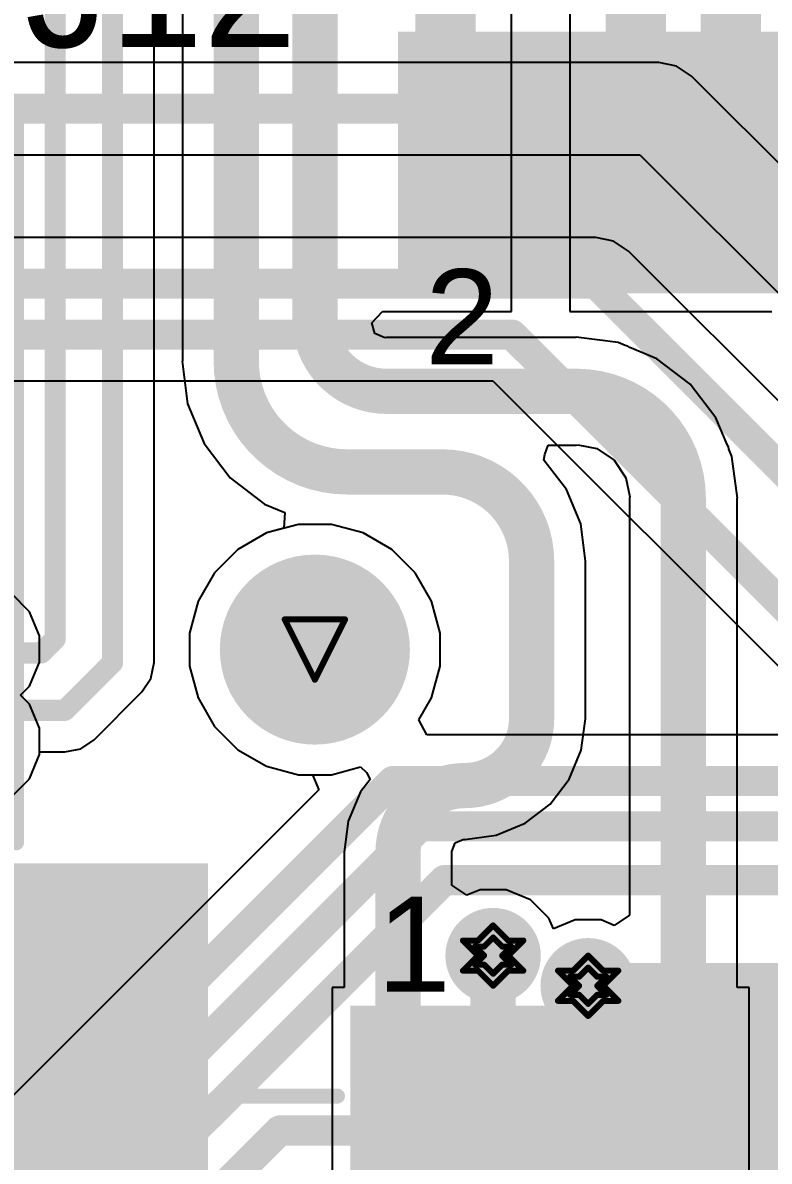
# Model space of a CAD drawing. Header units: inches. Extents: x -18 to 237, y -41 to 211.
# Drawn here: x 44.58 to 50.86, y 53.77 to 63.36 of the extents above; entities that cross this region are included whole.
import ezdxf

# ---------------------------------------------------------------- set-up
doc = ezdxf.new("R2010")
doc.units = ezdxf.units.IN
for name, color, linetype in [('Bottom Layer', 5, 'Continuous'), ('Bottom Solder', 6, 'Continuous'), ('Drill Drawing', 1, 'Continuous'), ('Pad Holes', 156, 'Continuous'), ('Top Layer', 1, 'Continuous'), ('Top Overlay', 2, 'Continuous'), ('Top Paste', 8, 'Continuous'), ('Top Solder', 216, 'Continuous'), ('Via Holes', 16, 'Continuous')]:
    doc.layers.add(name, color=color, linetype=linetype)
doc.styles.add('Arial', font='', dxfattribs={"height": 0.2})
doc.styles.get('Arial').set_extended_font_data('Arial')

# ---------------------------------------------------------------- blocks, each defined once
blk = doc.blocks.new('91304_99_052R2_105')
at = {"layer": 'Bottom Solder'}
blk.add_hatch(color=6, dxfattribs=at).paths.add_polyline_path([(-12.3984, -0.1016), (-12.6016, -0.1016), (-12.6016, 0.1016), (-12.3984, 0.1016)])
at = {"layer": 'Pad Holes'}
h = blk.add_hatch(color=7, dxfattribs=at)
edge = h.paths.add_edge_path()
edge.add_arc((-12.5, 0), 0.8, 0, 360)
at = {"layer": 'Top Layer'}
for points in [[(-11.1, 3.1), (-11.7, 3.1), (-11.7, 5.1), (-11.1, 5.1)], [(-10.3, 3.1), (-10.9, 3.1), (-10.9, 5.1), (-10.3, 5.1)], [(-9.5, 3.1), (-10.1, 3.1), (-10.1, 5.1), (-9.5, 5.1)], [(-8.7, 3.1), (-9.3, 3.1), (-9.3, 5.1), (-8.7, 5.1)], [(-13.5, -5.1), (-15.8, -5.1), (-15.8, -1.9), (-13.5, -1.9)], [(-11.5, -5.1), (-12.1, -5.1), (-12.1, -3.1), (-11.5, -3.1)], [(-10.7, -5.1), (-11.3, -5.1), (-11.3, -3.1), (-10.7, -3.1)], [(-9.9, -5.1), (-10.5, -5.1), (-10.5, -3.1), (-9.9, -3.1)], [(-9.1, -5.1), (-9.7, -5.1), (-9.7, -3.1), (-9.1, -3.1)], [(-8.3, -5.1), (-8.9, -5.1), (-8.9, -3.1), (-8.3, -3.1)]]:
    blk.add_hatch(color=1, dxfattribs=at).paths.add_polyline_path(points)
at = {"layer": 'Top Paste'}
for points in [[(-11.1, 3.1), (-11.7, 3.1), (-11.7, 5.1), (-11.1, 5.1)], [(-10.3, 3.1), (-10.9, 3.1), (-10.9, 5.1), (-10.3, 5.1)], [(-9.5, 3.1), (-10.1, 3.1), (-10.1, 5.1), (-9.5, 5.1)], [(-8.7, 3.1), (-9.3, 3.1), (-9.3, 5.1), (-8.7, 5.1)], [(-13.5, -5.1), (-15.8, -5.1), (-15.8, -1.9), (-13.5, -1.9)], [(-11.5, -5.1), (-12.1, -5.1), (-12.1, -3.1), (-11.5, -3.1)], [(-10.7, -5.1), (-11.3, -5.1), (-11.3, -3.1), (-10.7, -3.1)], [(-9.9, -5.1), (-10.5, -5.1), (-10.5, -3.1), (-9.9, -3.1)], [(-9.1, -5.1), (-9.7, -5.1), (-9.7, -3.1), (-9.1, -3.1)], [(-8.3, -5.1), (-8.9, -5.1), (-8.9, -3.1), (-8.3, -3.1)]]:
    blk.add_hatch(color=8, dxfattribs=at).paths.add_polyline_path(points)
at = {"layer": 'Top Solder'}
for points in [[(-10.9984, 2.9984), (-11.8016, 2.9984), (-11.8016, 5.2016), (-10.9984, 5.2016)], [(-10.1984, 2.9984), (-11.0016, 2.9984), (-11.0016, 5.2016), (-10.1984, 5.2016)], [(-9.3984, 2.9984), (-10.2016, 2.9984), (-10.2016, 5.2016), (-9.3984, 5.2016)], [(-8.5984, 2.9984), (-9.4016, 2.9984), (-9.4016, 5.2016), (-8.5984, 5.2016)], [(-12.3984, -0.1016), (-12.6016, -0.1016), (-12.6016, 0.1016), (-12.3984, 0.1016)], [(-13.3984, -5.2016), (-15.9016, -5.2016), (-15.9016, -1.7984), (-13.3984, -1.7984)], [(-11.3984, -5.2016), (-12.2016, -5.2016), (-12.2016, -2.9984), (-11.3984, -2.9984)], [(-10.5984, -5.2016), (-11.4016, -5.2016), (-11.4016, -2.9984), (-10.5984, -2.9984)], [(-9.7984, -5.2016), (-10.6016, -5.2016), (-10.6016, -2.9984), (-9.7984, -2.9984)], [(-8.9984, -5.2016), (-9.8016, -5.2016), (-9.8016, -2.9984), (-8.9984, -2.9984)], [(-8.1984, -5.2016), (-9.0016, -5.2016), (-9.0016, -2.9984), (-8.1984, -2.9984)]]:
    blk.add_hatch(color=216, dxfattribs=at).paths.add_polyline_path(points)
at = {"layer": 'Top Overlay', "const_width": 0.127}
for points in [[(-15.0114, -1.6256), (-15.0114, 4.5974)], [(-15.0114, 4.5974), (-12.319, 4.5974)], [(-13.2588, -3.7592), (-12.3104, -3.7592)]]:
    blk.add_lwpolyline(points, dxfattribs=at)
at = {"layer": 'Top Overlay', "const_width": 0.0635}
for points in [[(-15.0432, 4.5974, 1), (-14.9796, 4.5974, 1)], [(-15.0432, 4.5974, 1), (-14.9796, 4.5974, 1)], [(-12.3507, 4.5974, 1), (-12.2873, 4.5974, 1)], [(-15.0432, -1.6256, 1), (-14.9796, -1.6256, 1)], [(-13.2905, -3.7592, 1), (-13.2271, -3.7592, 1)], [(-12.3421, -3.7592, 1), (-12.2786, -3.7592, 1)]]:
    blk.add_lwpolyline(points, format="xyb", close=True, dxfattribs=at)
at = {"layer": 'Top Overlay', "style": 'Arial'}
for s, p in [('2', (-11.5721, 2.4024)), ('1', (-11.9778, -2.8808))]:
    blk.add_text(s, height=0.8, rotation=360, dxfattribs=at).set_placement(p)

msp = doc.modelspace()

# ---------------------------------------------------------------- hatches: boundary and pattern name
at = {"layer": 'Bottom Layer'}
h = msp.add_hatch(color=5, dxfattribs=at)
edge = h.paths.add_edge_path()
edge.add_arc((48.5412, 55.502), 0.3, 0, 360)
h = msp.add_hatch(color=5, dxfattribs=at)
edge = h.paths.add_edge_path()
edge.add_arc((49.3412, 55.248), 0.3, 0, 360)
at = {"layer": 'Bottom Solder'}
h = msp.add_hatch(color=6, dxfattribs=at)
edge = h.paths.add_edge_path()
edge.add_arc((48.5412, 55.502), 0.4016, 0, 360)
h = msp.add_hatch(color=6, dxfattribs=at)
edge = h.paths.add_edge_path()
edge.add_arc((49.3412, 55.248), 0.4016, 0, 360)
at = {"layer": 'Top Layer'}
h = msp.add_hatch(color=1, dxfattribs=at)
edge = h.paths.add_edge_path()
edge.add_arc((48.5412, 55.502), 0.3, 0, 360)
h = msp.add_hatch(color=1, dxfattribs=at)
edge = h.paths.add_edge_path()
edge.add_arc((49.3412, 55.248), 0.3, 0, 360)
at = {"layer": 'Top Solder'}
h = msp.add_hatch(color=216, dxfattribs=at)
edge = h.paths.add_edge_path()
edge.add_arc((48.5412, 55.502), 0.4016, 0, 360)
h = msp.add_hatch(color=216, dxfattribs=at)
edge = h.paths.add_edge_path()
edge.add_arc((49.3412, 55.248), 0.4016, 0, 360)
at = {"layer": 'Via Holes'}
h = msp.add_hatch(color=7, dxfattribs=at)
edge = h.paths.add_edge_path()
edge.add_arc((48.5412, 55.502), 0.15, 0, 360)
h = msp.add_hatch(color=7, dxfattribs=at)
edge = h.paths.add_edge_path()
edge.add_arc((49.3412, 55.248), 0.15, 0, 360)

# ---------------------------------------------------------------- linework, layer by layer
at = {"layer": 'Bottom Layer'}
for p, q in [((49.9368, 63.0218), (37.6822, 63.0218)), ((50.0855, 62.9922), (49.9368, 63.0218)), ((50.2115, 62.908), (50.0855, 62.9922)), ((52.5366, 60.5829), (50.2115, 62.908)), ((37.6822, 62.2448), (49.7759, 62.2448)), ((49.7759, 62.2448), (51.9872, 60.0336)), ((49.4058, 61.548), (26.7725, 61.548)), ((49.5544, 61.5185), (49.4058, 61.548)), ((49.6804, 61.4343), (49.5544, 61.5185)), ((51.7366, 59.3781), (49.6804, 61.4343)), ((42.5344, 60.3423), (48.5384, 60.3423)), ((48.5384, 60.3423), (51.2462, 57.6346)), ((46.6344, 59.0607), (46.394, 58.9219)), ((46.9024, 59.1325), (46.6344, 59.0607)), ((47.18, 59.1325), (46.9024, 59.1325)), ((47.448, 59.0607), (47.18, 59.1325)), ((47.6884, 58.9219), (47.448, 59.0607)), ((46.394, 58.9219), (46.1978, 58.7257)), ((47.8846, 58.7257), (47.6884, 58.9219)), ((46.1978, 58.7257), (46.059, 58.4853)), ((48.0234, 58.4853), (47.8846, 58.7257)), ((44.6403, 58.397), (44.4844, 58.5529)), ((46.059, 58.4853), (45.9872, 58.2172)), ((48.0952, 58.2172), (48.0234, 58.4853)), ((44.7246, 58.1934), (44.6403, 58.397)), ((44.7246, 57.973), (44.7246, 58.1934)), ((45.9872, 58.2172), (45.9872, 57.9397)), ((48.0952, 57.9397), (48.0952, 58.2172)), ((44.6403, 57.7694), (44.7246, 57.973)), ((45.9872, 57.9397), (46.059, 57.6717)), ((48.0234, 57.6717), (48.0952, 57.9397)), ((44.5652, 57.6943), (44.6403, 57.7694)), ((44.6403, 57.6192), (44.5652, 57.6943)), ((44.7246, 57.4156), (44.6403, 57.6192)), ((46.059, 57.6717), (46.1978, 57.4313)), ((47.9167, 57.4869), (48.0234, 57.6717)), ((46.1978, 57.4313), (46.394, 57.2351)), ((47.9843, 57.3599), (47.9167, 57.4869)), ((44.7246, 57.1952), (44.7246, 57.4156)), ((55.3396, 57.3599), (47.9843, 57.3599)), ((46.394, 57.2351), (46.6344, 57.0963)), ((44.6403, 56.9916), (44.7246, 57.1952)), ((46.6344, 57.0963), (46.9024, 57.0245)), ((44.4844, 56.8357), (44.6403, 56.9916)), ((46.9024, 57.0245), (47.0215, 57.0245)), ((47.0215, 57.0245), (47.0741, 56.8975)), ((47.0741, 56.8975), (40.9871, 50.8105))]:
    msp.add_line(p, q, dxfattribs=at)
for points, const_width in [([(37.2872, 62.6333), (49.9368, 62.6333)], 0.254), ([(49.9368, 62.6333), (52.5412, 60.0289)], 0.254), ([(21.231, 61.1596), (49.4058, 61.1596)], 0.254), ([(49.4058, 61.1596), (51.7412, 58.8241)], 0.254), ([(22.0204, 60.7308), (48.6994, 60.7308)], 0.254), ([(48.6994, 60.7308), (51.5209, 57.9093)], 0.254), ([(41.148, 50.422), (47.6975, 56.9715)], 0.254), ([(47.6975, 56.9715), (55.5005, 56.9715)], 0.254), ([(41.2518, 49.914), (47.9282, 56.5905)], 0.254), ([(47.9282, 56.5905), (55.7214, 56.5905)], 0.254), ([(41.3992, 49.406), (48.1305, 56.1373)], 0.254), ([(48.1305, 56.1373), (55.9043, 56.1373)], 0.254), ([(48.5412, 54.9976), (48.5412, 55.502)], 0.381), ([(49.3412, 55.248), (56.1115, 55.248)], 0.381), ([(48.5412, 54.9976), (48.9839, 54.5549)], 0.381), ([(48.9839, 54.5549), (56.2745, 54.5549)], 0.381), ([(41.3588, 48.644), (46.7441, 54.0293)], 0.254), ([(46.7441, 54.0293), (66.2241, 54.0293)], 0.254)]:
    msp.add_lwpolyline(points, dxfattribs=dict(at, const_width=const_width))
for points, const_width in [([(49.8733, 62.6333, 1), (50.0003, 62.6333, 1)], 0.127), ([(49.8733, 62.6333, 1), (50.0003, 62.6333, 1)], 0.127), ([(49.3423, 61.1596, 1), (49.4693, 61.1596, 1)], 0.127), ([(49.3423, 61.1596, 1), (49.4693, 61.1596, 1)], 0.127), ([(48.6359, 60.7308, 1), (48.7629, 60.7308, 1)], 0.127), ([(48.6359, 60.7308, 1), (48.7629, 60.7308, 1)], 0.127), ([(47.634, 56.9715, 1), (47.761, 56.9715, 1)], 0.127), ([(47.634, 56.9715, 1), (47.761, 56.9715, 1)], 0.127), ([(47.8647, 56.5905, 1), (47.9917, 56.5905, 1)], 0.127), ([(47.8647, 56.5905, 1), (47.9917, 56.5905, 1)], 0.127), ([(48.067, 56.1373, 1), (48.194, 56.1373, 1)], 0.127), ([(48.067, 56.1373, 1), (48.194, 56.1373, 1)], 0.127), ([(48.446, 55.502, 1), (48.6365, 55.502, 1)], 0.1905), ([(49.246, 55.248, 1), (49.4365, 55.248, 1)], 0.1905), ([(48.446, 54.9976, 1), (48.6365, 54.9976, 1)], 0.1905), ([(48.446, 54.9976, 1), (48.6365, 54.9976, 1)], 0.1905), ([(48.8887, 54.5549, 1), (49.0792, 54.5549, 1)], 0.1905), ([(48.8887, 54.5549, 1), (49.0792, 54.5549, 1)], 0.1905), ([(46.6806, 54.0293, 1), (46.8076, 54.0293, 1)], 0.127), ([(46.6806, 54.0293, 1), (46.8076, 54.0293, 1)], 0.127)]:
    msp.add_lwpolyline(points, format="xyb", close=True, dxfattribs=dict(at, const_width=const_width))
at = {"layer": 'Drill Drawing', "const_width": 0.0508}
for points in [[(46.7872, 58.3325), (47.2952, 58.3325)], [(46.7872, 58.3325), (47.0412, 57.8245)], [(47.0412, 57.8245), (47.2952, 58.3325)], [(48.4142, 55.629), (48.5412, 55.756)], [(48.5412, 55.756), (48.6682, 55.629)], [(48.2872, 55.629), (48.4142, 55.502)], [(48.2872, 55.629), (48.4142, 55.629)], [(48.3888, 55.5782), (48.465, 55.502)], [(48.3888, 55.5782), (48.465, 55.5782)], [(48.465, 55.5782), (48.5412, 55.6544)], [(48.5412, 55.6544), (48.6174, 55.5782)], [(48.6174, 55.5782), (48.6936, 55.5782)], [(48.6174, 55.502), (48.6936, 55.5782)], [(48.6682, 55.629), (48.7952, 55.629)], [(48.6682, 55.502), (48.7952, 55.629)], [(48.2872, 55.375), (48.4142, 55.502)], [(48.3888, 55.4258), (48.465, 55.502)], [(48.6174, 55.502), (48.6936, 55.4258)], [(48.6682, 55.502), (48.7952, 55.375)], [(49.2142, 55.375), (49.3412, 55.502)], [(49.3412, 55.502), (49.4682, 55.375)], [(48.3888, 55.4258), (48.465, 55.4258)], [(48.465, 55.4258), (48.5412, 55.3496)], [(48.5412, 55.3496), (48.6174, 55.4258)], [(48.6174, 55.4258), (48.6936, 55.4258)], [(49.265, 55.3242), (49.3412, 55.4004)], [(49.3412, 55.4004), (49.4174, 55.3242)], [(48.2872, 55.375), (48.4142, 55.375)], [(48.4142, 55.375), (48.5412, 55.248)], [(48.5412, 55.248), (48.6682, 55.375)], [(48.6682, 55.375), (48.7952, 55.375)], [(49.0872, 55.375), (49.2142, 55.248)], [(49.0872, 55.375), (49.2142, 55.375)], [(49.1888, 55.3242), (49.265, 55.248)], [(49.1888, 55.3242), (49.265, 55.3242)], [(49.4174, 55.3242), (49.4936, 55.3242)], [(49.4174, 55.248), (49.4936, 55.3242)], [(49.4682, 55.375), (49.5952, 55.375)], [(49.4682, 55.248), (49.5952, 55.375)], [(49.0872, 55.121), (49.2142, 55.248)], [(49.1888, 55.1718), (49.265, 55.248)], [(49.4174, 55.248), (49.4936, 55.1718)], [(49.4682, 55.248), (49.5952, 55.121)], [(49.0872, 55.121), (49.2142, 55.121)], [(49.1888, 55.1718), (49.265, 55.1718)], [(49.2142, 55.121), (49.3412, 54.994)], [(49.265, 55.1718), (49.3412, 55.0956)], [(49.3412, 55.0956), (49.4174, 55.1718)], [(49.3412, 54.994), (49.4682, 55.121)], [(49.4174, 55.1718), (49.4936, 55.1718)], [(49.4682, 55.121), (49.5952, 55.121)]]:
    msp.add_lwpolyline(points, dxfattribs=at)
at = {"layer": 'Drill Drawing', "const_width": 0.0254}
for points in [[(46.7745, 58.3325, 1), (46.7999, 58.3325, 1)], [(46.7745, 58.3325, 1), (46.7999, 58.3325, 1)], [(47.2825, 58.3325, 1), (47.3079, 58.3325, 1)], [(47.2825, 58.3325, 1), (47.3079, 58.3325, 1)], [(47.0285, 57.8245, 1), (47.0539, 57.8245, 1)], [(47.0285, 57.8245, 1), (47.0539, 57.8245, 1)], [(48.5285, 55.756, 1), (48.5539, 55.756, 1)], [(48.5285, 55.756, 1), (48.5539, 55.756, 1)], [(48.2745, 55.629, 1), (48.2999, 55.629, 1)], [(48.2745, 55.629, 1), (48.2999, 55.629, 1)], [(48.3761, 55.5782, 1), (48.4015, 55.5782, 1)], [(48.3761, 55.5782, 1), (48.4015, 55.5782, 1)], [(48.4015, 55.629, 1), (48.4269, 55.629, 1)], [(48.4015, 55.629, 1), (48.4269, 55.629, 1)], [(48.4523, 55.5782, 1), (48.4777, 55.5782, 1)], [(48.4523, 55.5782, 1), (48.4777, 55.5782, 1)], [(48.5285, 55.6544, 1), (48.5539, 55.6544, 1)], [(48.5285, 55.6544, 1), (48.5539, 55.6544, 1)], [(48.6047, 55.5782, 1), (48.6301, 55.5782, 1)], [(48.6047, 55.5782, 1), (48.6301, 55.5782, 1)], [(48.6555, 55.629, 1), (48.6809, 55.629, 1)], [(48.6555, 55.629, 1), (48.6809, 55.629, 1)], [(48.6809, 55.5782, 1), (48.7063, 55.5782, 1)], [(48.6809, 55.5782, 1), (48.7063, 55.5782, 1)], [(48.7825, 55.629, 1), (48.8079, 55.629, 1)], [(48.7825, 55.629, 1), (48.8079, 55.629, 1)], [(48.4015, 55.502, 1), (48.4269, 55.502, 1)], [(48.4015, 55.502, 1), (48.4269, 55.502, 1)], [(48.4523, 55.502, 1), (48.4777, 55.502, 1)], [(48.4523, 55.502, 1), (48.4777, 55.502, 1)], [(48.6047, 55.502, 1), (48.6301, 55.502, 1)], [(48.6047, 55.502, 1), (48.6301, 55.502, 1)], [(48.6555, 55.502, 1), (48.6809, 55.502, 1)], [(48.6555, 55.502, 1), (48.6809, 55.502, 1)], [(49.3285, 55.502, 1), (49.3539, 55.502, 1)], [(49.3285, 55.502, 1), (49.3539, 55.502, 1)], [(48.3761, 55.4258, 1), (48.4015, 55.4258, 1)], [(48.3761, 55.4258, 1), (48.4015, 55.4258, 1)], [(48.4523, 55.4258, 1), (48.4777, 55.4258, 1)], [(48.4523, 55.4258, 1), (48.4777, 55.4258, 1)], [(48.6047, 55.4258, 1), (48.6301, 55.4258, 1)], [(48.6047, 55.4258, 1), (48.6301, 55.4258, 1)], [(48.6809, 55.4258, 1), (48.7063, 55.4258, 1)], [(48.6809, 55.4258, 1), (48.7063, 55.4258, 1)], [(49.3285, 55.4004, 1), (49.3539, 55.4004, 1)], [(49.3285, 55.4004, 1), (49.3539, 55.4004, 1)], [(48.2745, 55.375, 1), (48.2999, 55.375, 1)], [(48.2745, 55.375, 1), (48.2999, 55.375, 1)], [(48.4015, 55.375, 1), (48.4269, 55.375, 1)], [(48.4015, 55.375, 1), (48.4269, 55.375, 1)], [(48.5285, 55.3496, 1), (48.5539, 55.3496, 1)], [(48.5285, 55.3496, 1), (48.5539, 55.3496, 1)], [(48.6555, 55.375, 1), (48.6809, 55.375, 1)], [(48.6555, 55.375, 1), (48.6809, 55.375, 1)], [(48.7825, 55.375, 1), (48.8079, 55.375, 1)], [(48.7825, 55.375, 1), (48.8079, 55.375, 1)], [(49.0745, 55.375, 1), (49.0999, 55.375, 1)], [(49.0745, 55.375, 1), (49.0999, 55.375, 1)], [(49.1761, 55.3242, 1), (49.2015, 55.3242, 1)], [(49.1761, 55.3242, 1), (49.2015, 55.3242, 1)], [(49.2015, 55.375, 1), (49.2269, 55.375, 1)], [(49.2015, 55.375, 1), (49.2269, 55.375, 1)], [(49.2523, 55.3242, 1), (49.2777, 55.3242, 1)], [(49.2523, 55.3242, 1), (49.2777, 55.3242, 1)], [(49.4047, 55.3242, 1), (49.4301, 55.3242, 1)], [(49.4047, 55.3242, 1), (49.4301, 55.3242, 1)], [(49.4555, 55.375, 1), (49.4809, 55.375, 1)], [(49.4555, 55.375, 1), (49.4809, 55.375, 1)], [(49.4809, 55.3242, 1), (49.5063, 55.3242, 1)], [(49.4809, 55.3242, 1), (49.5063, 55.3242, 1)], [(49.5825, 55.375, 1), (49.6079, 55.375, 1)], [(49.5825, 55.375, 1), (49.6079, 55.375, 1)], [(48.5285, 55.248, 1), (48.5539, 55.248, 1)], [(48.5285, 55.248, 1), (48.5539, 55.248, 1)], [(49.2015, 55.248, 1), (49.2269, 55.248, 1)], [(49.2015, 55.248, 1), (49.2269, 55.248, 1)], [(49.2523, 55.248, 1), (49.2777, 55.248, 1)], [(49.2523, 55.248, 1), (49.2777, 55.248, 1)], [(49.4047, 55.248, 1), (49.4301, 55.248, 1)], [(49.4047, 55.248, 1), (49.4301, 55.248, 1)], [(49.4555, 55.248, 1), (49.4809, 55.248, 1)], [(49.4555, 55.248, 1), (49.4809, 55.248, 1)], [(49.0745, 55.121, 1), (49.0999, 55.121, 1)], [(49.0745, 55.121, 1), (49.0999, 55.121, 1)], [(49.1761, 55.1718, 1), (49.2015, 55.1718, 1)], [(49.1761, 55.1718, 1), (49.2015, 55.1718, 1)], [(49.2015, 55.121, 1), (49.2269, 55.121, 1)], [(49.2015, 55.121, 1), (49.2269, 55.121, 1)], [(49.2523, 55.1718, 1), (49.2777, 55.1718, 1)], [(49.2523, 55.1718, 1), (49.2777, 55.1718, 1)], [(49.3285, 55.0956, 1), (49.3539, 55.0956, 1)], [(49.3285, 55.0956, 1), (49.3539, 55.0956, 1)], [(49.4047, 55.1718, 1), (49.4301, 55.1718, 1)], [(49.4047, 55.1718, 1), (49.4301, 55.1718, 1)], [(49.4555, 55.121, 1), (49.4809, 55.121, 1)], [(49.4555, 55.121, 1), (49.4809, 55.121, 1)], [(49.4809, 55.1718, 1), (49.5063, 55.1718, 1)], [(49.4809, 55.1718, 1), (49.5063, 55.1718, 1)], [(49.5825, 55.121, 1), (49.6079, 55.121, 1)], [(49.5825, 55.121, 1), (49.6079, 55.121, 1)], [(49.3285, 54.994, 1), (49.3539, 54.994, 1)], [(49.3285, 54.994, 1), (49.3539, 54.994, 1)]]:
    msp.add_lwpolyline(points, format="xyb", close=True, dxfattribs=at)
at = {"layer": 'Top Layer'}
for p, q in [((45.6886, 57.9687), (45.6886, 75.9818)), ((45.9262, 71.9833), (45.9262, 60.5071)), ((48.6952, 60.9245), (48.6952, 63.4325)), ((49.1872, 63.4325), (49.1872, 60.9245)), ((47.5197, 60.8309), (47.6112, 60.9245)), ((47.6112, 60.9245), (48.6952, 60.9245)), ((49.1872, 60.9245), (50.888, 60.9245)), ((47.5445, 60.7396), (47.5197, 60.8309)), ((47.6308, 60.7039), (47.5445, 60.7396)), ((47.6438, 60.7065), (47.6308, 60.7039)), ((49.2412, 60.7065), (47.6438, 60.7065)), ((49.5922, 60.6632), (49.2412, 60.7094)), ((49.2412, 60.7094), (49.2412, 60.7065)), ((49.6532, 60.6379), (49.5922, 60.6632)), ((49.6744, 60.6337), (49.6532, 60.6379)), ((49.6923, 60.6217), (49.6744, 60.6337)), ((49.9193, 60.5277), (49.6923, 60.6217)), ((45.9262, 60.5071), (45.9231, 60.5071)), ((45.9231, 60.5071), (45.9704, 60.1477)), ((50.2001, 60.3122), (49.9193, 60.5277)), ((50.4156, 60.0313), (50.2001, 60.3122)), ((45.9704, 60.1477), (46.1091, 59.8127)), ((50.5096, 59.8044), (50.4156, 60.0313)), ((46.1091, 59.8127), (46.3298, 59.5251)), ((48.9693, 59.6731), (48.9759, 59.7198)), ((48.9759, 59.7198), (49.0032, 59.8001)), ((49.0032, 59.8001), (49.2412, 59.8001)), ((49.2412, 59.8001), (49.253, 59.8024)), ((49.253, 59.8024), (49.414, 59.7704)), ((49.414, 59.7704), (49.5604, 59.6725)), ((50.5216, 59.7864), (50.5096, 59.8044)), ((50.5258, 59.7652), (50.5216, 59.7864)), ((50.5511, 59.7042), (50.5258, 59.7652)), ((49.1582, 59.4268), (48.9693, 59.6731)), ((49.5604, 59.6725), (49.6583, 59.526)), ((50.5973, 59.3533), (50.5511, 59.7042)), ((46.3298, 59.5251), (46.6175, 59.3044)), ((49.6583, 59.526), (49.6903, 59.365)), ((49.2786, 59.1361), (49.1582, 59.4268)), ((49.6903, 59.365), (49.688, 59.3533)), ((49.688, 59.3533), (49.688, 55.8415)), ((50.5944, 55.2325), (50.5944, 59.3533)), ((50.5944, 59.3533), (50.5973, 59.3533)), ((46.6175, 59.3044), (46.7887, 59.2335)), ((46.7887, 59.2335), (46.7799, 59.0996)), ((46.6344, 59.0607), (46.394, 58.9219)), ((46.7799, 59.0996), (46.6344, 59.0607)), ((49.3197, 58.8241), (49.2786, 59.1361)), ((46.394, 58.9219), (46.1978, 58.7257)), ((49.3181, 57.4957), (49.3181, 58.8241)), ((49.3181, 58.8241), (49.3197, 58.8241)), ((46.1978, 58.7257), (46.059, 58.4853)), ((46.059, 58.4853), (45.9872, 58.2172)), ((45.9872, 58.2172), (45.9872, 57.9397)), ((45.662, 57.8349), (45.6886, 57.9687)), ((45.9872, 57.9397), (46.059, 57.6717)), ((45.5862, 57.7215), (45.662, 57.8349)), ((45.1844, 57.3197), (45.5862, 57.7215)), ((45.5862, 57.7215), (45.5862, 57.7215)), ((46.059, 57.6717), (46.1978, 57.4313)), ((46.1978, 57.4313), (46.394, 57.2351)), ((49.2835, 57.233), (49.318, 57.4954)), ((49.318, 57.4954), (49.3181, 57.4957)), ((44.9372, 57.2173), (45.071, 57.2439)), ((45.071, 57.2439), (45.1844, 57.3197)), ((46.394, 57.2351), (46.6344, 57.0963)), ((49.1821, 56.9882), (49.2835, 57.233)), ((44.6403, 56.9916), (44.7246, 57.1952)), ((44.7246, 57.1952), (44.7246, 57.2173)), ((44.7246, 57.2173), (44.9372, 57.2173)), ((46.6344, 57.0963), (46.9024, 57.0245)), ((47.18, 57.0245), (47.4257, 57.0903)), ((47.4257, 57.0903), (47.4758, 57.0426)), ((47.4758, 57.0426), (47.5053, 56.9855)), ((44.4844, 56.8357), (44.6403, 56.9916)), ((46.9024, 57.0245), (47.18, 57.0245)), ((47.5053, 56.9855), (47.424, 56.8795)), ((49.0208, 56.778), (49.1821, 56.9882)), ((47.424, 56.8795), (47.3226, 56.6347)), ((48.8106, 56.6167), (49.0208, 56.778)), ((47.3226, 56.6347), (47.2881, 56.3723)), ((48.5658, 56.5153), (48.8106, 56.6167)), ((48.223, 56.4521), (48.2955, 56.4821)), ((48.2955, 56.4821), (48.3031, 56.4806)), ((48.3031, 56.4806), (48.3034, 56.4807)), ((48.3034, 56.4807), (48.5658, 56.5153)), ((47.2881, 56.3723), (47.288, 56.372)), ((47.288, 56.372), (47.288, 55.2325)), ((48.1929, 56.3796), (48.223, 56.4521)), ((48.1944, 56.372), (48.1929, 56.3796)), ((48.1944, 56.0955), (48.1944, 56.372)), ((48.3214, 56.0106), (48.1944, 56.0955)), ((48.431, 56.056), (48.3214, 56.0106)), ((48.6514, 56.056), (48.431, 56.056)), ((48.855, 55.9717), (48.6514, 56.056)), ((49.0109, 55.8158), (48.855, 55.9717)), ((49.048, 55.7262), (49.0109, 55.8158)), ((49.231, 55.802), (49.048, 55.7262)), ((49.4514, 55.802), (49.231, 55.802)), ((49.561, 55.7566), (49.4514, 55.802)), ((49.688, 55.8415), (49.561, 55.7566)), ((47.288, 55.2325), (47.1872, 55.2325)), ((47.1872, 55.2325), (47.1872, 52.7245)), ((50.6952, 55.2325), (50.5944, 55.2325)), ((50.6952, 52.7245), (50.6952, 55.2325))]:
    msp.add_line(p, q, dxfattribs=at)
for points, const_width in [([(44.8564, 58.1686), (44.8564, 76.3265)], 0.1778), ([(45.339, 57.9687), (45.339, 76.1266)], 0.1778), ([(46.3794, 60.5071), (46.3794, 71.9833)], 0.381), ([(47.0412, 60.8558), (47.0412, 71.712)], 0.381), ([(49.7412, 62.1785), (49.7412, 67.5416)], 0.508), ([(50.5412, 62.1785), (50.5412, 66.4473)], 0.508), ([(48.1412, 62.1785), (48.1412, 66.3224)], 0.508), ([(47.6438, 60.2533), (49.2412, 60.2533)], 0.381), ([(47.3119, 59.5747), (48.1143, 59.5747)], 0.381), ([(50.1412, 53.9785), (50.1412, 59.3533)], 0.381), ([(48.8649, 57.4957), (48.8649, 58.8241)], 0.381), ([(44.7373, 58.0495), (44.8564, 58.1686)], 0.1778), ([(44.2043, 58.0495), (44.7373, 58.0495)], 0.1778), ([(44.9372, 57.5669), (45.339, 57.9687)], 0.1778), ([(44.4859, 57.5669), (44.9372, 57.5669)], 0.1778), ([(47.7412, 53.9785), (47.7412, 56.372)], 0.381), ([(48.5412, 53.9785), (48.5412, 55.502)], 0.381), ([(49.3412, 53.9785), (49.3412, 55.248)], 0.381)]:
    msp.add_lwpolyline(points, dxfattribs=dict(at, const_width=const_width))
for points, const_width in [([(48.0142, 62.1785, 1), (48.2682, 62.1785, 1)], 0.254), ([(49.6142, 62.1785, 1), (49.8682, 62.1785, 1)], 0.254), ([(50.4142, 62.1785, 1), (50.6682, 62.1785, 1)], 0.254), ([(46.946, 60.8558, 1), (47.1365, 60.8558, 1)], 0.1905), ([(46.946, 60.8558, 1), (47.1365, 60.8558, 1)], 0.1905), ([(46.2842, 60.5071, 1), (46.4747, 60.5071, 1)], 0.1905), ([(46.2842, 60.5071, 1), (46.4747, 60.5071, 1)], 0.1905), ([(47.5485, 60.2533, 1), (47.739, 60.2533, 1)], 0.1905), ([(47.5485, 60.2533, 1), (47.739, 60.2533, 1)], 0.1905), ([(49.146, 60.2533, 1), (49.3365, 60.2533, 1)], 0.1905), ([(49.146, 60.2533, 1), (49.3365, 60.2533, 1)], 0.1905), ([(49.4057, 60.215, 1), (49.5962, 60.215, 1)], 0.1905), ([(49.4057, 60.215, 1), (49.5962, 60.215, 1)], 0.1905), ([(47.2166, 59.5747, 1), (47.4071, 59.5747, 1)], 0.1905), ([(47.2166, 59.5747, 1), (47.4071, 59.5747, 1)], 0.1905), ([(48.0191, 59.5747, 1), (48.2096, 59.5747, 1)], 0.1905), ([(48.0191, 59.5747, 1), (48.2096, 59.5747, 1)], 0.1905), ([(50.0077, 59.613, 1), (50.1982, 59.613, 1)], 0.1905), ([(50.0077, 59.613, 1), (50.1982, 59.613, 1)], 0.1905), ([(50.046, 59.3533, 1), (50.2365, 59.3533, 1)], 0.1905), ([(50.046, 59.3533, 1), (50.2365, 59.3533, 1)], 0.1905), ([(48.7696, 58.8241, 1), (48.9601, 58.8241, 1)], 0.1905), ([(48.7696, 58.8241, 1), (48.9601, 58.8241, 1)], 0.1905), ([(44.812, 58.1686, 1), (44.9009, 58.1686, 1)], 0.0889), ([(44.812, 58.1686, 1), (44.9009, 58.1686, 1)], 0.0889), ([(44.6929, 58.0495, 1), (44.7818, 58.0495, 1)], 0.0889), ([(44.6929, 58.0495, 1), (44.7818, 58.0495, 1)], 0.0889), ([(45.2946, 57.9687, 1), (45.3835, 57.9687, 1)], 0.0889), ([(45.2946, 57.9687, 1), (45.3835, 57.9687, 1)], 0.0889), ([(44.8928, 57.5669, 1), (44.9817, 57.5669, 1)], 0.0889), ([(44.8928, 57.5669, 1), (44.9817, 57.5669, 1)], 0.0889), ([(48.7696, 57.4957, 1), (48.9601, 57.4957, 1)], 0.1905), ([(48.7696, 57.4957, 1), (48.9601, 57.4957, 1)], 0.1905), ([(48.2078, 56.9338, 1), (48.3983, 56.9338, 1)], 0.1905), ([(48.2078, 56.9338, 1), (48.3983, 56.9338, 1)], 0.1905), ([(47.646, 56.372, 1), (47.8365, 56.372, 1)], 0.1905), ([(47.646, 56.372, 1), (47.8365, 56.372, 1)], 0.1905), ([(48.446, 55.502, 1), (48.6365, 55.502, 1)], 0.1905), ([(49.246, 55.248, 1), (49.4365, 55.248, 1)], 0.1905), ([(47.646, 53.9785, 1), (47.8365, 53.9785, 1)], 0.1905), ([(48.446, 53.9785, 1), (48.6365, 53.9785, 1)], 0.1905), ([(49.246, 53.9785, 1), (49.4365, 53.9785, 1)], 0.1905), ([(50.046, 53.9785, 1), (50.2365, 53.9785, 1)], 0.1905)]:
    msp.add_lwpolyline(points, format="xyb", close=True, dxfattribs=dict(at, const_width=const_width))
at = {"layer": 'Top Layer', "const_width": 0.381}
for points in [[(47.6438, 60.2533, -0.414214), (47.0412, 60.8558)], [(47.3119, 59.5747, -0.414214), (46.3794, 60.5071)], [(49.2412, 60.2533, -0.073321), (49.5009, 60.215)], [(49.5009, 60.215, -0.251425), (50.1029, 59.613)], [(48.1143, 59.5747, -0.414214), (48.8649, 58.8241)], [(50.1029, 59.613, -0.073321), (50.1412, 59.3533)], [(48.8649, 57.4957, -0.414214), (48.3031, 56.9338)], [(47.7412, 56.372, -0.414214), (48.3031, 56.9338)]]:
    msp.add_lwpolyline(points, format="xyb", dxfattribs=at)

# ---------------------------------------------------------------- block references
msp.add_blockref('91304_99_052R2_105', (59.5412, 58.0785))

# ---------------------------------------------------------------- texts
at = {"layer": 'Top Overlay', "style": 'Arial'}
msp.add_text('J12', height=1.016, dxfattribs=at).set_placement((44.602, 63.1515))

doc.saveas('drawing.dxf')
